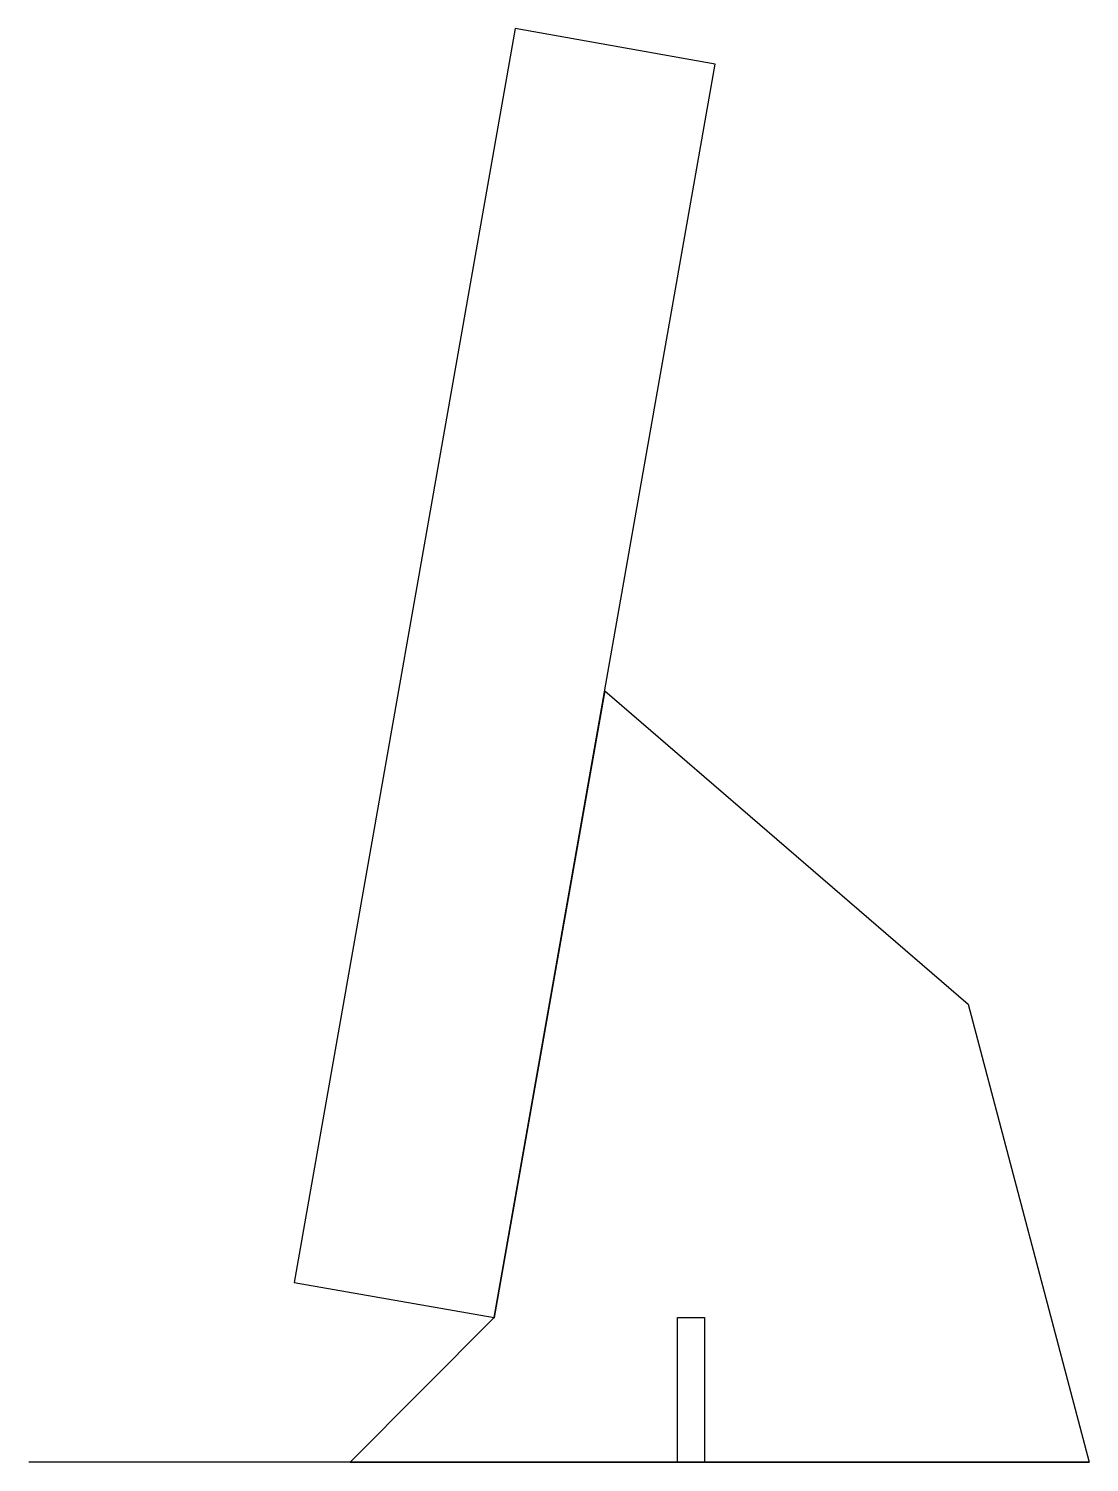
# Model space of a CAD drawing. Header units: millimetres. Extents: x -48 to 62, y -15 to 134.
import ezdxf

# ---------------------------------------------------------------- set-up
doc = ezdxf.new("R2010")
doc.units = ezdxf.units.MM
doc.layers.get('0').update_dxf_attribs({"linetype": 'CONTINUOUS'})

msp = doc.modelspace()

# ---------------------------------------------------------------- linework, layer by layer
for p, q in [((11.46, 65), (0, 0)), ((11.46, 65), (0, 0)), ((11.46, 65), (49.15, 32.5)), ((49.15, 32.5), (61.7, -15)), ((0, 0), (-14.93, -15)), ((61.7, -15), (-48.28, -15)), ((-14.93, -15), (33.2, -15)), ((33.2, -15), (61.7, -15))]:
    msp.add_line(p, q)
for points in [[(0, 0), (22.92, 129.99), (2.16, 133.66), (-20.76, 3.66)], [(19, 0), (21.79, 0), (21.79, -15), (19, -15)]]:
    msp.add_lwpolyline(points, close=True)
msp.add_point((0, 0))

doc.saveas('drawing.dxf')
